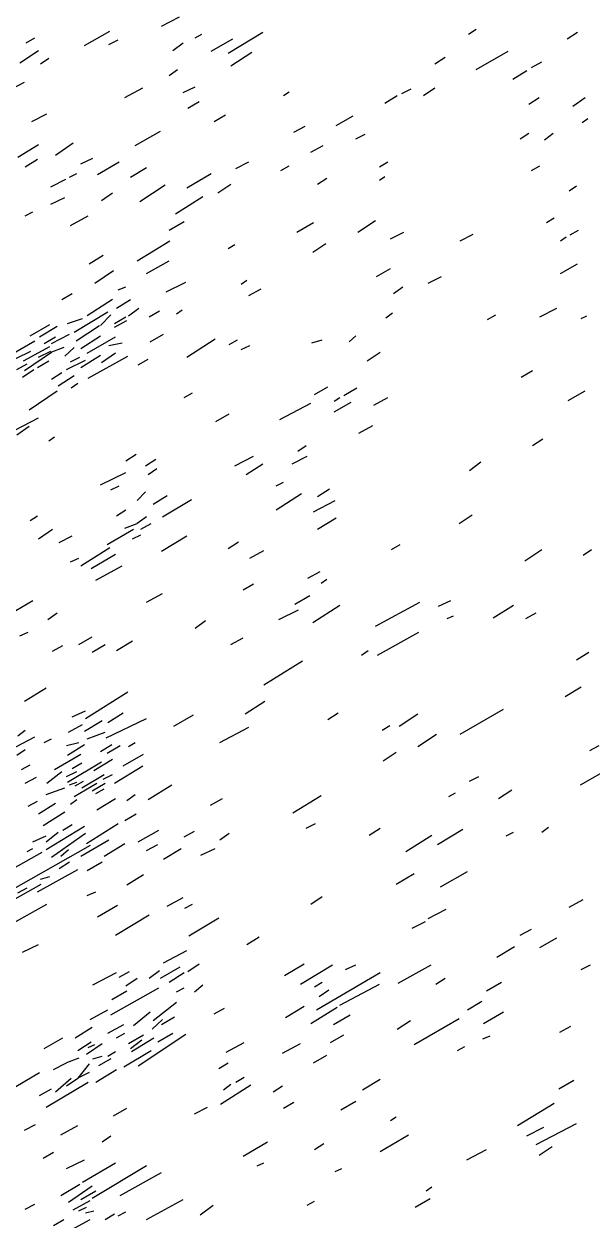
# Model space of a CAD drawing. Extents: x 0 to 599, y 0 to 600.
# Drawn here: x 219.8 to 330.5, y 165.4 to 398.3 of the extents above; entities that cross this region are included whole.
import ezdxf

# ---------------------------------------------------------------- set-up
doc = ezdxf.new("R2010")
doc.units = 0
doc.header["$MEASUREMENT"] = 0
doc.layers.add('LIMESTONE_FSET1', color=166, linetype='CONTINUOUS')

msp = doc.modelspace()

# ---------------------------------------------------------------- linework, layer by layer
at = {"layer": 'LIMESTONE_FSET1'}
for p, q in [((246.59, 397.82), (250.06, 399.69)), ((231.59, 394.07), (236.52, 396.88)), ((253.17, 395.57), (254.45, 396.32)), ((259.57, 392.57), (266.34, 396.69)), ((306.4, 396.32), (307.87, 397.25)), ((325.61, 395.38), (327.62, 396.69)), ((220.24, 394.63), (221.89, 395.57)), ((236.34, 394.26), (238.17, 395.2)), ((248.78, 393.14), (250.79, 394.63)), ((256.28, 392.95), (260.49, 395.38)), ((218.96, 390.7), (222.62, 393.14)), ((222.99, 390.51), (224.63, 391.64)), ((260.12, 390.14), (264.15, 392.76)), ((299.82, 390.51), (301.83, 391.83)), ((307.87, 389.39), (314.09, 392.95)), ((248.05, 388.27), (249.7, 389.39)), ((315, 387.52), (317.74, 389.2)), ((318.66, 389.77), (320.67, 390.89)), ((215.67, 384.71), (219.88, 386.96)), ((239.45, 383.96), (242.93, 385.83)), ((250.79, 384.9), (253.17, 386.02)), ((270.37, 384.34), (271.46, 385.09)), ((290.12, 382.84), (292.5, 384.34)), ((293.41, 384.71), (295.24, 385.65)), ((297.62, 384.34), (299.82, 385.83)), ((251.71, 381.9), (253.9, 383.21)), ((318.11, 382.65), (320.12, 383.96)), ((326.71, 382.28), (329.09, 383.96)), ((221.34, 379.28), (224.27, 380.78)), ((256.83, 379.28), (259.02, 380.59)), ((280.61, 378.53), (283.9, 380.41)), ((328.54, 379.1), (329.63, 379.84)), ((241.46, 374.6), (246.4, 377.41)), ((272.38, 377.22), (274.57, 378.35)), ((225.91, 372.73), (229.39, 375.16)), ((284.45, 375.91), (286.28, 376.85)), ((316.46, 375.91), (318.11, 377.04)), ((321.22, 375.73), (322.87, 377.04)), ((218.6, 372.36), (222.62, 374.79)), ((275.67, 373.29), (278.05, 374.6)), ((220.06, 370.48), (222.44, 371.98)), ((230.85, 371.05), (233.23, 372.17)), ((234.15, 368.99), (238.35, 371.42)), ((240.55, 368.42), (243.66, 370.3)), ((261.04, 370.11), (263.6, 371.42)), ((269.82, 369.73), (271.46, 370.67)), ((289.02, 370.48), (290.67, 371.42)), ((318.66, 369.73), (320.3, 370.67)), ((225, 366.55), (227.93, 368.05)), ((228.66, 368.42), (230.12, 369.17)), ((251.52, 366.37), (256.28, 369.17)), ((276.95, 367.11), (278.78, 368.24)), ((289.02, 367.86), (290.12, 368.61)), ((242.38, 363.74), (247.32, 366.93)), ((257.56, 365.43), (260.12, 367.11)), ((325.98, 365.8), (327.44, 366.74)), ((225, 363.18), (227.74, 364.49)), ((234.88, 363.93), (237.07, 365.43)), ((249.33, 361.31), (254.63, 364.68)), ((220.06, 360.94), (221.52, 361.68)), ((228.84, 359.06), (232.32, 360.94)), ((248.05, 358.13), (250.98, 359.81)), ((272.93, 357.75), (276.22, 359.63)), ((284.82, 357.75), (288.29, 360)), ((321.59, 359.63), (323.05, 360.56)), ((291.22, 356.44), (293.78, 357.75)), ((304.76, 356.07), (307.32, 357.38)), ((324.33, 356.07), (325.43, 356.82)), ((326.16, 357.19), (327.8, 358.13)), ((241.83, 352.14), (248.23, 356.07)), ((259.57, 354.57), (260.85, 355.32)), ((276.04, 353.82), (278.6, 355.51)), ((232.5, 351.58), (235.24, 353.26)), ((243.66, 349.7), (248.05, 352.14)), ((233.6, 347.83), (237.26, 350.27)), ((288.48, 349.14), (291.22, 350.64)), ((324.33, 349.7), (327.62, 351.58)), ((238.17, 346.52), (239.63, 347.08)), ((247.5, 346.15), (251.34, 348.02)), ((262.13, 347.64), (263.23, 348.39)), ((291.77, 345.77), (293.6, 347.08)), ((298.54, 347.83), (301.1, 349.14)), ((227.2, 344.65), (229.21, 345.77)), ((263.6, 345.4), (265.98, 346.71)), ((237.07, 344.65), (232.13, 341.47)), ((237.8, 342.96), (240.55, 344.65)), ((240.18, 341.47), (242.2, 342.96)), ((244.21, 341.28), (246.22, 342.4)), ((249.51, 341.84), (250.61, 342.59)), ((320.3, 341.28), (323.6, 342.96)), ((228.29, 339.97), (231.22, 340.9)), ((229.57, 338.28), (236.16, 342.22)), ((236.71, 341.65), (234.7, 339.59)), ((237.44, 339.97), (239.63, 341.28)), ((237.44, 339.22), (239.82, 340.53)), ((290.3, 341.09), (291.59, 342.03)), ((310.06, 340.72), (311.71, 341.65)), ((328.35, 340.9), (329.45, 341.47)), ((220.98, 337.54), (224.82, 339.78)), ((222.8, 337.35), (226.28, 339.41)), ((225.18, 336.04), (228.66, 337.91)), ((229.94, 336.6), (234.51, 339.59)), ((244.39, 336.41), (246.95, 337.91)), ((216.04, 333.23), (221.89, 336.6)), ((219.7, 332.67), (224.82, 335.48)), ((223.72, 336.04), (225.91, 337.35)), ((230.85, 335.1), (234.7, 337.54)), ((232.13, 334.17), (237.62, 337.35)), ((236.34, 335.66), (238.9, 336.22)), ((251.52, 333.42), (257.01, 336.97)), ((259.76, 335.85), (261.4, 336.79)), ((262.13, 334.91), (263.78, 335.66)), ((275.85, 336.22), (277.87, 336.79)), ((283.17, 336.41), (284.45, 337.54)), ((215.67, 331.92), (221.16, 334.54)), ((219.88, 330.8), (225.18, 334.35)), ((222.62, 333.42), (225, 334.54)), ((227.56, 335.29), (225.18, 334.35)), ((227.74, 333.6), (229.57, 335.29)), ((228.84, 332.48), (230.67, 333.42)), ((230.85, 331.36), (234.7, 333.79)), ((232.32, 329.3), (240, 333.6)), ((237.62, 334.17), (234.88, 332.29)), ((242.01, 331.92), (244.02, 333.04)), ((286.65, 332.67), (289.21, 334.35)), ((218.41, 330.98), (220.43, 332.11)), ((219.51, 329.49), (221.71, 330.98)), ((222.44, 331.36), (224.63, 332.67)), ((228.11, 330.98), (231.77, 332.85)), ((316.65, 329.49), (318.84, 330.8)), ((225.18, 329.11), (227.2, 330.42)), ((226.46, 327.8), (229.57, 329.86)), ((220.79, 323.12), (226.28, 326.86)), ((229.02, 327.43), (230.3, 328.36)), ((250.98, 325.55), (252.62, 326.49)), ((276.4, 326.12), (278.96, 327.61)), ((282.07, 325.93), (284.63, 327.43)), ((325.79, 324.99), (329.09, 326.86)), ((269.63, 321.25), (275.67, 324.43)), ((280.24, 324.81), (281.34, 325.55)), ((280.24, 322.75), (283.54, 324.62)), ((287.93, 324.06), (290.67, 325.55)), ((218.05, 319.19), (222.62, 321.62)), ((257.2, 320.87), (259.76, 322.37)), ((218.41, 318.25), (220.79, 319.94)), ((285, 318.63), (287.74, 320.12)), ((224.63, 317.13), (225.73, 317.88)), ((318.84, 316.19), (320.85, 317.5)), ((239.63, 313.2), (241.65, 314.51)), ((273.11, 315.07), (274.76, 316.19)), ((243.48, 312.26), (245.49, 313.57)), ((260.85, 312.26), (264.51, 314.13)), ((263.05, 310.58), (266.34, 312.64)), ((272.01, 312.64), (274.94, 314.13)), ((306.59, 311.33), (308.78, 313.01)), ((234.7, 308.52), (239.63, 310.95)), ((244.02, 310.58), (245.67, 311.7)), ((236.71, 307.58), (238.35, 308.33)), ((268.9, 308.33), (270.37, 309.08)), ((276.95, 306.27), (279.33, 307.77)), ((241.83, 305.52), (243.48, 307.21)), ((244.94, 304.77), (247.68, 306.46)), ((246.77, 302.34), (252.44, 305.71)), ((268.9, 303.65), (273.84, 306.83)), ((276.22, 303.28), (280.43, 305.52)), ((237.8, 302.53), (239.63, 303.65)), ((220.98, 301.59), (222.44, 302.53)), ((239.45, 300.09), (241.83, 301.03)), ((243.66, 302.34), (241.83, 301.03)), ((242.56, 299.91), (244.57, 301.03)), ((276.95, 299.91), (280.61, 302.15)), ((304.57, 301.03), (307.13, 302.71)), ((222.62, 298.03), (225.37, 299.91)), ((226.65, 297.29), (229.21, 298.6)), ((235.98, 296.91), (241.1, 299.91)), ((240.91, 298.03), (242.56, 298.78)), ((246.59, 295.6), (251.52, 298.6)), ((230.85, 292.79), (236.52, 296.35)), ((259.57, 296.16), (261.59, 297.47)), ((263.78, 294.29), (266.52, 295.79)), ((291.4, 295.98), (293.05, 296.91)), ((317.38, 293.73), (320.67, 295.98)), ((328.72, 294.85), (330.37, 295.98)), ((228.84, 293.54), (230.49, 294.29)), ((232.87, 292.23), (237.62, 295.04)), ((233.78, 289.98), (238.9, 292.79)), ((275.12, 290.36), (277.5, 291.67)), ((262.5, 288.11), (264.51, 289.24)), ((277.68, 289.42), (278.78, 290.17)), ((243.66, 285.68), (246.77, 287.36)), ((272.56, 285.3), (275.49, 286.99)), ((217.13, 283.43), (221.52, 286.05)), ((269.45, 282.31), (273.29, 284.18)), ((276.04, 281.75), (281.34, 285.12)), ((288.29, 281), (296.89, 285.68)), ((300.55, 284.93), (302.93, 286.05)), ((311.16, 282.68), (315.18, 285.12)), ((224.45, 282.31), (226.28, 283.62)), ((253.17, 280.62), (255.18, 282.12)), ((302.2, 282.5), (303.48, 283.06)), ((317.56, 282.5), (319.57, 283.62)), ((218.96, 279.13), (220.61, 279.88)), ((288.66, 275.38), (296.71, 279.88)), ((225.37, 276.13), (227.38, 277.25)), ((230.49, 277.44), (233.05, 278.94)), ((233.05, 275.94), (235.61, 277.44)), ((237.8, 276.32), (240.91, 278.19)), ((260.12, 277.44), (262.5, 278.75)), ((285.55, 275.38), (286.83, 276.32)), ((327.44, 274.45), (329.82, 275.94)), ((266.52, 269.58), (274.02, 274.26)), ((219.88, 266.4), (224.09, 269.02)), ((231.77, 263.03), (240, 268.27)), ((325.24, 267.33), (328.35, 269.2)), ((262.87, 263.96), (266.71, 266.4)), ((229.21, 263.4), (231.77, 264.52)), ((236.16, 262.28), (239.09, 264.15)), ((248.96, 261.53), (252.8, 263.78)), ((278.96, 262.84), (280.98, 264.15)), ((292.87, 261.53), (296.52, 263.96)), ((304.76, 260.03), (313.17, 264.9)), ((228.48, 260.41), (231.22, 261.9)), ((231.59, 260.59), (235.06, 262.65)), ((235.79, 259.28), (243.66, 263.03)), ((257.93, 258.35), (263.6, 261.34)), ((289.57, 260.78), (291.04, 261.72)), ((215.85, 256.29), (221.89, 259.47)), ((218.6, 259.66), (220.06, 260.78)), ((223.72, 258.35), (225.18, 259.1)), ((232.13, 259.1), (235.61, 260.41)), ((296.52, 257.6), (300.18, 260.03)), ((218.41, 255.91), (220.06, 257.04)), ((228.11, 257.78), (230.49, 258.35)), ((228.29, 255.91), (231.59, 257.97)), ((234.7, 256.66), (236.89, 257.97)), ((235.98, 256.29), (238.54, 257.78)), ((240.18, 257.6), (241.46, 258.35)), ((289.76, 254.79), (292.32, 256.47)), ((330, 256.85), (331.83, 257.78)), ((219.33, 253.1), (220.98, 254.04)), ((225.73, 253.1), (230.85, 256.1)), ((228.29, 250.67), (234.88, 254.6)), ((229.21, 253.29), (231.04, 254.42)), ((233.41, 252.92), (237.07, 255.16)), ((237.44, 250.48), (242.93, 253.85)), ((239.09, 253.85), (243.11, 256.1)), ((220.06, 250.48), (222.26, 251.61)), ((224.27, 250.48), (227.2, 252.73)), ((228.11, 251.79), (230.12, 252.73)), ((231.04, 249.55), (235.43, 252.17)), ((235.24, 251.23), (237.07, 252.17)), ((306.59, 250.86), (308.41, 251.79)), ((328.17, 250.11), (334.39, 253.67)), ((224.09, 248.24), (227.74, 249.55)), ((228.66, 250.11), (230.12, 250.67)), ((229.57, 247.86), (233.96, 250.48)), ((229.76, 249.92), (231.4, 250.86)), ((233.05, 248.99), (235.61, 250.48)), ((233.78, 248.42), (235.43, 249.36)), ((244.02, 247.3), (248.6, 250.11)), ((220.61, 245.99), (222.44, 246.93)), ((228.84, 246.37), (230.12, 247.3)), ((233.96, 245.24), (237.62, 247.49)), ((239.82, 247.11), (241.46, 248.24)), ((256.1, 246.18), (258.48, 247.49)), ((272.2, 244.68), (277.68, 248.05)), ((302.56, 247.86), (303.84, 248.61)), ((312.26, 247.49), (314.82, 249.17)), ((222.62, 244.49), (225.91, 246.55)), ((223.54, 242.25), (227.74, 244.87)), ((227.38, 241.31), (229.21, 242.43)), ((231.95, 238.69), (238.17, 242.62)), ((239.45, 243.18), (241.65, 244.49)), ((274.76, 241.68), (276.59, 242.62)), ((221.52, 239.06), (224.09, 240.19)), ((224.09, 237.57), (231.59, 242.06)), ((224.09, 239.06), (226.46, 240.94)), ((225.18, 236.07), (231.77, 240.75)), ((242.01, 239.06), (246.04, 241.31)), ((250.98, 240), (252.99, 241.12)), ((257.93, 239.44), (259.76, 240.75)), ((287.01, 240.37), (289.21, 241.68)), ((294.15, 237.19), (299.27, 240.37)), ((300.37, 238.5), (305.3, 241.5)), ((313.72, 240.19), (315.18, 240.94)), ((320.67, 240.94), (321.95, 241.87)), ((232.68, 238.32), (216.77, 229.33)), ((220.43, 237.19), (221.52, 237.75)), ((227.01, 236.26), (228.48, 237.57)), ((230.85, 236.26), (236.34, 239.44)), ((235.43, 236.26), (239.45, 238.69)), ((243.66, 237.38), (245.85, 238.5)), ((246.95, 235.69), (250.43, 237.75)), ((254.27, 236.44), (257.01, 237.75)), ((217.68, 233.82), (223.35, 237)), ((222.44, 229.33), (230.3, 233.63)), ((226.65, 233.82), (228.66, 235.13)), ((232.13, 233.45), (235.06, 235.13)), ((300.91, 230.27), (306.22, 233.26)), ((216.59, 227.08), (223.17, 230.83)), ((222.99, 231.76), (224.82, 232.32)), ((239.82, 230.64), (243.11, 232.7)), ((292.32, 230.83), (295.79, 232.89)), ((218.6, 229.14), (220.43, 230.08)), ((232.13, 228.58), (233.78, 229.33)), ((275.67, 226.9), (277.87, 228.39)), ((218.23, 223.53), (224.27, 226.9)), ((234.15, 224.46), (237.99, 226.71)), ((247.68, 226.52), (250.79, 228.21)), ((251.16, 226.15), (252.62, 226.9)), ((298.54, 224.09), (302.01, 225.96)), ((325.98, 226.33), (328.72, 227.83)), ((237.62, 220.9), (244.21, 224.84)), ((251.89, 220.72), (257.74, 224.27)), ((295.43, 222.22), (297.99, 223.53)), ((316.46, 220.9), (318.66, 222.03)), ((219.51, 217.54), (222.62, 219.03)), ((263.23, 219.03), (265.61, 220.53)), ((320.3, 218.47), (323.6, 220.34)), ((246.95, 215.48), (251.52, 217.91)), ((311.89, 216.6), (315.37, 218.66)), ((246.4, 212.48), (250.24, 214.73)), ((251.71, 213.79), (253.9, 215.29)), ((270.55, 213.04), (274.39, 215.29)), ((273.66, 211.36), (279.88, 215.1)), ((282.44, 214.17), (284.45, 215.1)), ((292.68, 211.54), (299.09, 215.1)), ((328.35, 214.17), (330.18, 215.1)), ((233.23, 211.17), (237.8, 213.6)), ((238.35, 212.67), (240.37, 213.79)), ((239.63, 210.98), (241.83, 212.48)), ((244.21, 212.48), (246.22, 213.98)), ((248.05, 211.73), (250.98, 213.6)), ((276.77, 206.3), (289.21, 213.6)), ((300, 211.36), (301.83, 212.48)), ((236.71, 205.37), (246.04, 210.61)), ((236.89, 208.36), (239.82, 210.05)), ((249.51, 209.86), (250.98, 210.61)), ((252.99, 209.86), (254.63, 211.17)), ((276.4, 210.8), (277.87, 211.73)), ((277.32, 208.92), (279.15, 210.23)), ((281.34, 207.24), (289.02, 211.36)), ((309.88, 210.05), (312.8, 211.73)), ((244.94, 204.24), (249.51, 207.8)), ((306.22, 206.3), (308.96, 207.99)), ((232.68, 204.43), (236.16, 206.3)), ((241.1, 203.31), (244.39, 205.93)), ((246.59, 203.49), (249.15, 204.99)), ((256.83, 205.55), (258.84, 206.68)), ((270.73, 204.81), (274.39, 207.05)), ((275.67, 203.68), (280.79, 206.86)), ((280.06, 203.49), (283.35, 205.37)), ((309.33, 203.68), (313.17, 205.93)), ((229.76, 200.87), (233.05, 202.93)), ((236.16, 201.81), (239.27, 203.49)), ((244.76, 202.56), (246.77, 204.43)), ((292.5, 202.56), (295.06, 204.24)), ((295.79, 199.56), (304.57, 204.62)), ((324.15, 202), (326.34, 203.12)), ((223.72, 198.81), (227.38, 200.87)), ((237.8, 200.87), (239.45, 201.81)), ((240.18, 199.75), (243.11, 201.44)), ((240.55, 198.81), (242.74, 200.5)), ((240.73, 198.25), (245.12, 200.87)), ((242.01, 195.44), (251.34, 201.62)), ((245.85, 200.12), (248.78, 201.81)), ((279.51, 199.94), (282.07, 201.44)), ((309.15, 200.69), (310.61, 201.25)), ((230.3, 198.44), (232.87, 200.12)), ((231.95, 197.69), (235.06, 199.75)), ((232.32, 199), (233.6, 199.56)), ((236.16, 197.32), (237.62, 198.25)), ((239.27, 195.26), (244.57, 198.44)), ((259.21, 198.07), (262.68, 199.94)), ((270.18, 197.88), (273.66, 199.75)), ((304.21, 198.44), (305.67, 199.19)), ((225.55, 194.7), (228.11, 196.01)), ((230.49, 196.94), (228.11, 196.01)), ((232.5, 195.82), (230.3, 193.01)), ((233.23, 196.76), (235.06, 197.32)), ((236.71, 196.76), (234.33, 195.44)), ((257.74, 194.88), (259.57, 196.01)), ((276.22, 196.01), (278.78, 197.5)), ((216.77, 190.58), (222.8, 194.13)), ((232.5, 194.13), (230.3, 193.01)), ((233.78, 192.26), (237.8, 194.7)), ((224.09, 187.39), (232.32, 192.26)), ((225.91, 190.39), (229.02, 193.01)), ((228.11, 191.51), (230.3, 193.01)), ((258.11, 187.96), (263.96, 191.7)), ((258.66, 190.76), (260.12, 191.89)), ((261.04, 192.26), (262.68, 193.2)), ((268.35, 190.39), (270.18, 191.51)), ((285.73, 190.76), (289.21, 192.82)), ((323.96, 190.95), (326.89, 192.64)), ((222.8, 189.64), (225.18, 190.95)), ((237.26, 185.71), (239.82, 187.21)), ((252.99, 186.08), (255.55, 187.39)), ((270.37, 187.21), (272.38, 188.33)), ((281.52, 186.83), (284.45, 188.52)), ((315.91, 183.84), (323.05, 188.14)), ((219.88, 182.9), (222.07, 184.02)), ((291.22, 184.77), (292.32, 185.52)), ((319.57, 180.09), (327.44, 184.21)), ((227.01, 181.97), (230.3, 183.84)), ((235.06, 180.66), (236.71, 181.78)), ((289.21, 178.78), (294.7, 181.97)), ((317.74, 181.78), (321.04, 183.46)), ((262.5, 177.85), (267.26, 180.66)), ((276.4, 179.16), (278.23, 180.28)), ((320.12, 178.03), (322.68, 179.72)), ((223.54, 177.47), (225.55, 178.6)), ((228.11, 175.41), (231.59, 177.1)), ((306.04, 177.1), (309.88, 179.16)), ((231.22, 172.79), (237.62, 176.54)), ((243.66, 175.98), (233.05, 169.61)), ((265.24, 175.98), (266.52, 176.54)), ((280.43, 174.85), (281.71, 175.41)), ((227.01, 170.17), (230.67, 172.42)), ((238.54, 170.17), (246.59, 174.66)), ((228.48, 168.86), (233.05, 172.04)), ((230.85, 169.42), (233.78, 171.11)), ((298.17, 171.11), (299.27, 171.86)), ((220.06, 167.55), (221.89, 168.49)), ((229.39, 167.36), (232.68, 169.24)), ((230.49, 167.18), (231.95, 167.93)), ((243.66, 165.49), (250.79, 169.42)), ((254.09, 166.43), (256.65, 168.3)), ((274.94, 168.3), (276.4, 169.05)), ((295.98, 167.93), (298.9, 169.61)), ((225.55, 164.37), (227.56, 165.49)), ((226.83, 162.31), (232.68, 165.49)), ((231.77, 166.8), (233.41, 167.18)), ((235.61, 165.49), (237.44, 166.61)), ((238.17, 166.24), (239.63, 166.99))]:
    msp.add_line(p, q, dxfattribs=at)

doc.saveas('drawing.dxf')
